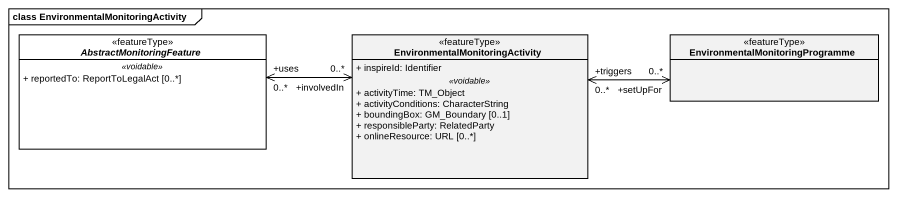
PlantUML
@startuml
mainframe class EnvironmentalMonitoringActivity
hide circle
hide empty members
skinparam classAttributeIconSize 0
abstract class AbstractMonitoringFeature <<featureType>> #FFFFFF {
  .. <<voidable>> ..
  + reportedTo: ReportToLegalAct [0..*]
}
class "EnvironmentalMonitoringActivity" as EnvironmentalMonitoringActiv <<featureType>> {
  + inspireId: Identifier
  .. <<voidable>> ..
  + activityTime: TM_Object
  + activityConditions: CharacterString
  + boundingBox: GM_Boundary [0..1]
  + responsibleParty: RelatedParty
  + onlineResource: URL [0..*]
}
class "EnvironmentalMonitoringProgramme" as EnvironmentalMonitoringProgr <<featureType>>
AbstractMonitoringFeature "+uses\n0..*" <-right-> "+involvedIn\n0..*" EnvironmentalMonitoringActiv
EnvironmentalMonitoringActiv "+triggers\n0..*" <-right-> "+setUpFor\n0..*" EnvironmentalMonitoringProgr
@enduml
